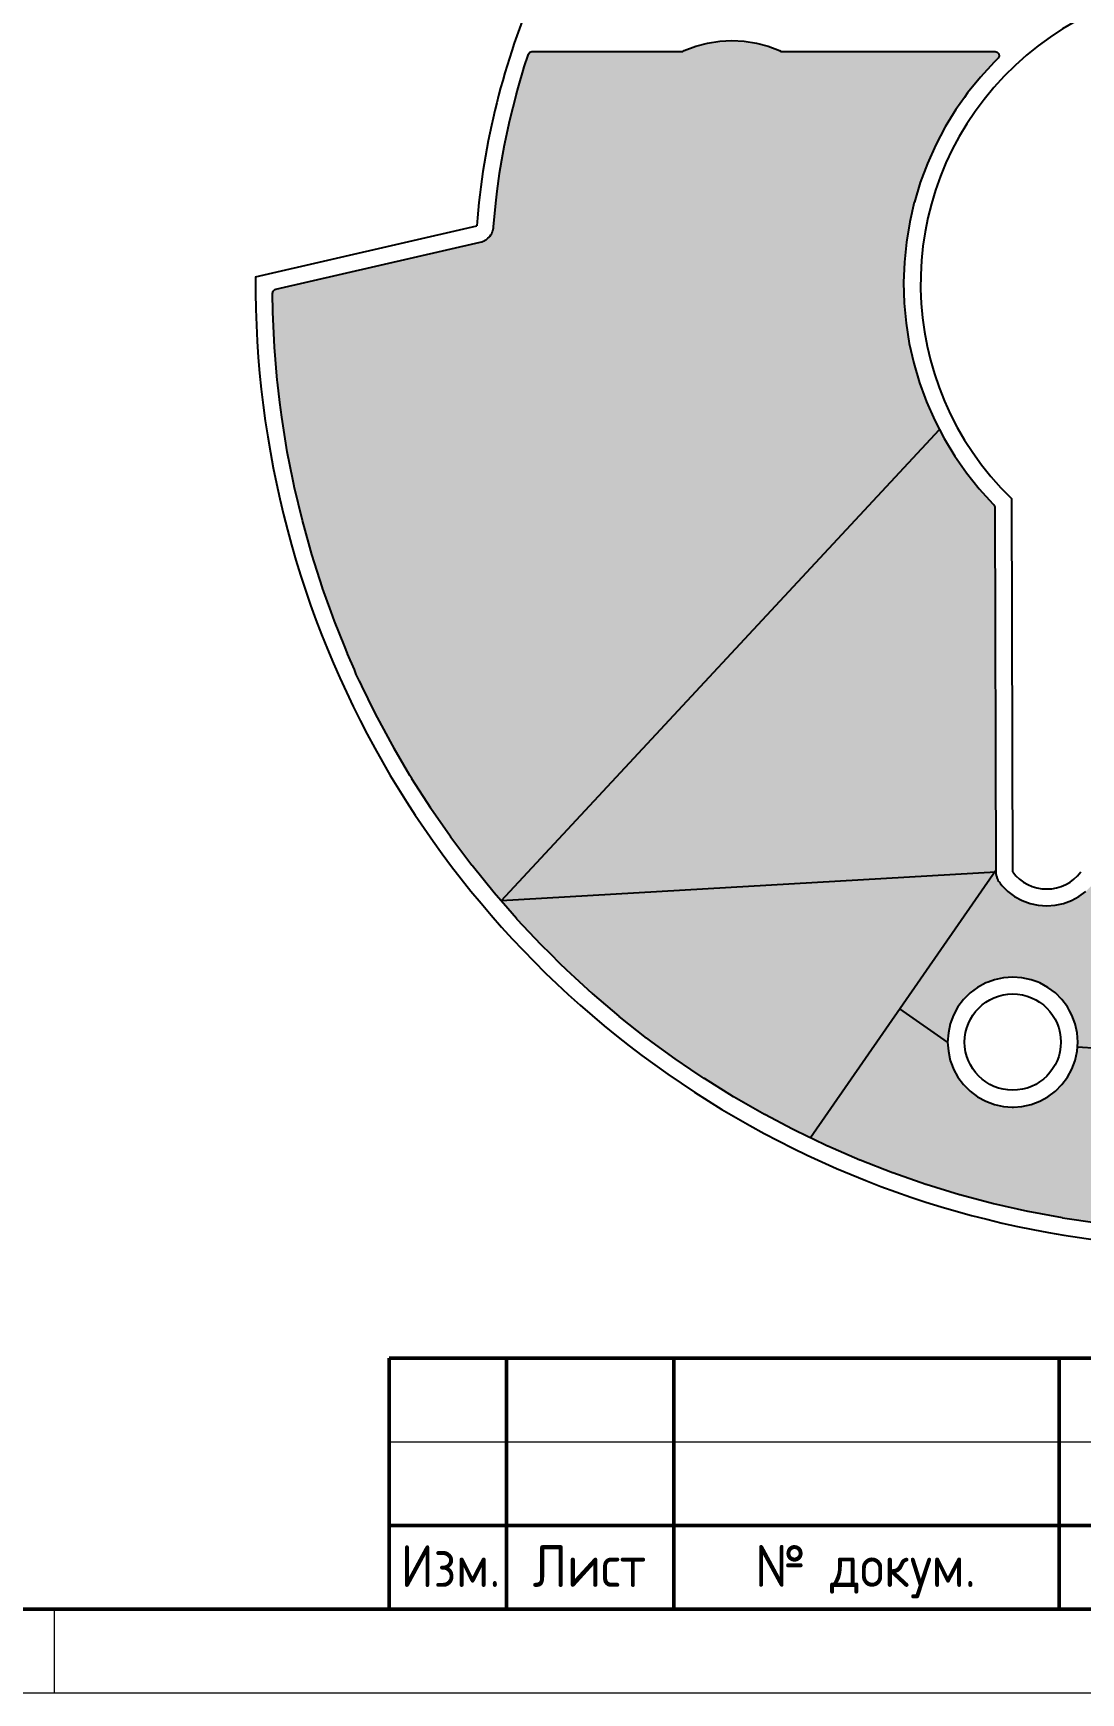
# Model space of a CAD drawing. Header units: millimetres. Extents: x -3894 to -3474, y -291 to 6.
# Drawn here: x -3685 to -3622.5, y -291 to -191.8 of the extents above; entities that cross this region are included whole.
import ezdxf

# ---------------------------------------------------------------- set-up
doc = ezdxf.new("R2010")
doc.units = ezdxf.units.MM
doc.layers.add('BLACK', color=7, linetype='Continuous')
doc.layers.add('ОСНОВНОЙ', color=7, linetype='Continuous', lineweight=25)
doc.styles.add('СПДС', font='isocpeur.ttf', dxfattribs={"width": 0.9})

msp = doc.modelspace()

# ---------------------------------------------------------------- hatches: boundary and pattern name
h = msp.add_hatch(color=256)
h.dxf.hatch_style = 1
h.paths.add_polyline_path([(-3627.582, -220.184), (-3627.589, -220.128), (-3627.658, -220.006), (-3627.716, -219.95), (-3628.534, -219.049), (-3628.534, -219.049), (-3629.292, -218.097), (-3629.292, -218.097), (-3629.987, -217.098), (-3629.987, -217.098), (-3630.617, -216.057), (-3630.898, -215.517), (-3657.075, -243.664), (-3627.537, -241.963), (-3627.527, -241.892), (-3627.524, -241.857)], flags=17)
h.paths.add_polyline_path([(-3630.898, -215.517), (-3631.178, -214.978), (-3631.669, -213.864), (-3631.669, -213.864), (-3631.755, -213.629), (-3632.087, -212.721), (-3632.431, -211.554), (-3632.699, -210.367), (-3632.89, -209.166), (-3633.003, -207.954), (-3633.038, -206.738), (-3632.995, -205.522), (-3632.873, -204.311), (-3632.873, -204.311), (-3632.674, -203.111), (-3632.674, -203.111), (-3632.399, -201.925), (-3632.047, -200.761), (-3631.621, -199.621), (-3631.123, -198.51), (-3631.123, -198.51), (-3630.555, -197.435), (-3629.918, -196.398), (-3629.407, -195.674), (-3629.216, -195.404), (-3629.216, -195.404), (-3628.452, -194.457), (-3628.452, -194.457), (-3627.628, -193.562), (-3627.406, -193.35), (-3627.39, -193.333), (-3627.332, -193.206), (-3627.352, -193.067), (-3627.443, -192.962), (-3627.577, -192.922), (-3640.352, -192.922), (-3640.44, -192.878), (-3641.124, -192.615), (-3641.832, -192.425), (-3642.555, -192.311), (-3643.287, -192.272), (-3644.019, -192.311), (-3644.743, -192.425), (-3645.45, -192.615), (-3646.134, -192.878), (-3646.222, -192.922), (-3655.203, -192.922), (-3655.23, -192.924), (-3655.359, -192.978), (-3655.438, -193.093), (-3655.707, -193.907), (-3655.71, -193.916), (-3656.054, -195.101), (-3656.157, -195.459), (-3656.16, -195.468), (-3656.549, -197.026), (-3656.551, -197.035), (-3656.883, -198.607), (-3656.885, -198.616), (-3656.962, -199.065), (-3657.158, -200.199), (-3657.159, -200.209), (-3657.303, -201.277), (-3657.373, -201.801), (-3657.374, -201.81), (-3657.527, -203.391), (-3657.528, -203.406), (-3657.532, -203.524), (-3657.574, -203.644), (-3657.578, -203.654), (-3657.615, -203.775), (-3657.687, -203.88), (-3657.692, -203.889), (-3657.76, -203.996), (-3657.856, -204.079), (-3657.864, -204.086), (-3657.957, -204.173), (-3658.071, -204.227), (-3658.081, -204.232), (-3658.193, -204.292), (-3658.318, -204.315), (-3658.328, -204.317), (-3670.531, -207.134), (-3670.581, -207.151), (-3670.685, -207.244), (-3670.723, -207.378), (-3670.71, -208.488), (-3670.71, -208.498), (-3670.609, -210.588), (-3670.608, -210.597), (-3670.44, -212.561), (-3670.429, -212.681), (-3670.428, -212.69), (-3670.28, -213.889), (-3670.172, -214.767), (-3670.171, -214.776), (-3669.838, -216.842), (-3669.836, -216.851), (-3669.508, -218.493), (-3669.427, -218.903), (-3669.425, -218.912), (-3668.939, -220.947), (-3668.937, -220.956), (-3668.557, -222.323), (-3668.377, -222.971), (-3668.374, -222.98), (-3667.739, -224.974), (-3667.736, -224.983), (-3667.226, -226.399), (-3667.027, -226.951), (-3667.024, -226.96), (-3666.429, -228.438), (-3666.243, -228.901), (-3666.239, -228.909), (-3665.817, -229.854), (-3665.729, -230.145), (-3665.539, -230.501), (-3665.517, -230.528), (-3665.387, -230.82), (-3665.383, -230.828), (-3664.622, -232.375), (-3664.46, -232.706), (-3664.455, -232.714), (-3663.564, -234.368), (-3663.463, -234.556), (-3663.459, -234.564), (-3662.513, -236.174), (-3662.399, -236.368), (-3662.394, -236.376), (-3661.268, -238.14), (-3661.263, -238.147), (-3660.109, -239.814), (-3660.072, -239.868), (-3660.067, -239.875), (-3658.813, -241.55), (-3658.808, -241.557), (-3657.492, -243.185), (-3657.487, -243.192), (-3657.075, -243.664)])
h = msp.add_hatch(color=256)
h.dxf.hatch_style = 1
h.paths.add_polyline_path([(-3627.601, -241.966), (-3657.075, -243.664), (-3656.664, -244.135), (-3656.156, -244.719), (-3656.112, -244.769), (-3656.106, -244.776), (-3654.674, -246.301), (-3654.667, -246.308), (-3654.128, -246.841), (-3653.538, -247.425), (-3653.179, -247.779), (-3653.173, -247.785), (-3652.656, -248.259), (-3651.631, -249.2), (-3651.624, -249.206), (-3650.032, -250.563), (-3650.024, -250.569), (-3648.382, -251.865), (-3648.375, -251.871), (-3648.055, -252.104), (-3646.686, -253.106), (-3646.678, -253.111), (-3645.751, -253.737), (-3645.059, -254.205), (-3644.945, -254.282), (-3644.937, -254.287), (-3643.194, -255.372), (-3643.161, -255.393), (-3643.153, -255.398), (-3642.189, -255.949), (-3641.337, -256.437), (-3641.329, -256.441), (-3639.672, -257.31), (-3639.476, -257.413), (-3639.467, -257.417), (-3638.603, -257.829)])
h = msp.add_hatch(color=256)
h.dxf.hatch_style = 1
h.paths.add_polyline_path([(-3621.085, -243.409), (-3621.183, -243.262), (-3621.249, -243.163), (-3621.362, -242.89), (-3621.37, -242.85), (-3621.371, -242.846), (-3621.438, -242.723), (-3621.561, -242.656), (-3621.7, -242.666), (-3621.815, -242.752), (-3622.168, -243.105), (-3622.573, -243.408), (-3623.018, -243.65), (-3623.492, -243.827), (-3623.986, -243.934), (-3624.491, -243.97), (-3624.996, -243.934), (-3625.49, -243.827), (-3625.965, -243.65), (-3626.409, -243.408), (-3626.814, -243.105), (-3627.172, -242.747), (-3627.27, -242.617), (-3627.293, -242.59), (-3627.322, -242.561), (-3627.352, -242.511), (-3627.368, -242.486), (-3627.403, -242.44), (-3627.418, -242.401), (-3627.434, -242.369), (-3627.455, -242.333), (-3627.47, -242.277), (-3627.479, -242.249), (-3627.501, -242.195), (-3627.506, -242.154), (-3627.513, -242.119), (-3627.524, -242.079), (-3627.524, -242.079), (-3627.524, -242.02), (-3627.526, -241.991), (-3627.529, -241.962), (-3627.601, -241.966), (-3633.26, -250.126), (-3630.408, -252.104), (-3630.368, -251.552), (-3630.25, -251.01), (-3630.057, -250.491), (-3630.057, -250.491), (-3629.791, -250.004), (-3629.459, -249.561), (-3629.067, -249.169), (-3628.623, -248.837), (-3628.137, -248.571), (-3627.991, -248.517), (-3627.618, -248.377), (-3627.076, -248.259), (-3626.523, -248.22), (-3625.97, -248.259), (-3625.429, -248.377), (-3625.429, -248.377), (-3625.011, -248.533), (-3624.909, -248.571), (-3624.909, -248.571), (-3624.423, -248.837), (-3623.979, -249.169), (-3623.587, -249.561), (-3623.255, -250.004), (-3623.125, -250.242), (-3622.99, -250.491), (-3622.796, -251.01), (-3622.678, -251.552), (-3622.639, -252.104), (-3622.658, -252.381), (-3619.39, -252.616), (-3619.165, -252.343), (-3618.665, -251.842), (-3618.118, -251.394), (-3617.53, -251), (-3616.906, -250.667), (-3616.906, -250.667), (-3616.252, -250.396), (-3615.744, -250.242), (-3615.575, -250.191), (-3615.575, -250.191), (-3615.575, -250.191), (-3615.547, -250.185), (-3615.492, -250.168), (-3615.386, -250.076), (-3615.347, -249.942), (-3615.347, -247.633), (-3615.37, -247.53), (-3615.461, -247.425), (-3615.595, -247.385), (-3616.635, -247.385), (-3616.925, -247.328), (-3617.198, -247.215), (-3617.444, -247.05), (-3617.444, -247.05), (-3617.653, -246.841), (-3618.462, -246.032)])
h = msp.add_hatch(color=256)
h.dxf.hatch_style = 1
h.paths.add_polyline_path([(-3621.024, -256.831), (-3620.955, -256.127), (-3620.817, -255.433), (-3620.611, -254.756), (-3620.341, -254.102), (-3620.341, -254.102), (-3620.007, -253.478), (-3619.614, -252.89), (-3619.39, -252.616), (-3622.658, -252.381), (-3622.678, -252.657), (-3622.796, -253.199), (-3622.99, -253.718), (-3623.255, -254.205), (-3623.587, -254.648), (-3623.979, -255.04), (-3624.423, -255.372), (-3624.909, -255.638), (-3625.429, -255.832), (-3625.97, -255.949), (-3626.486, -255.986), (-3626.523, -255.989), (-3626.563, -255.986), (-3627.076, -255.949), (-3627.618, -255.832), (-3628.137, -255.638), (-3628.623, -255.372), (-3629.067, -255.04), (-3629.459, -254.648), (-3629.791, -254.205), (-3630.057, -253.718), (-3630.139, -253.496), (-3630.25, -253.199), (-3630.27, -253.109), (-3630.368, -252.657), (-3630.408, -252.104), (-3633.26, -250.126), (-3638.603, -257.829), (-3637.739, -258.242), (-3637.579, -258.318), (-3637.571, -258.322), (-3635.651, -259.153), (-3635.642, -259.157), (-3633.693, -259.916), (-3633.684, -259.919), (-3631.707, -260.605), (-3631.699, -260.608), (-3629.698, -261.221), (-3629.689, -261.223), (-3627.667, -261.761), (-3627.658, -261.763), (-3625.618, -262.225), (-3625.609, -262.227), (-3623.552, -262.613), (-3623.543, -262.615), (-3621.474, -262.925), (-3621.465, -262.926), (-3619.386, -263.158), (-3619.376, -263.159), (-3618.528, -263.222), (-3618.467, -263.219), (-3618.342, -263.158), (-3618.269, -263.038), (-3618.273, -262.899), (-3618.352, -262.783), (-3618.665, -262.526), (-3619.165, -262.026), (-3619.614, -261.479), (-3620.007, -260.891), (-3620.341, -260.267), (-3620.341, -260.267), (-3620.611, -259.613), (-3620.817, -258.936), (-3620.955, -258.242), (-3621.024, -257.538)])

# ---------------------------------------------------------------- linework, layer by layer
for p, q in [((-3657.075, -243.664), (-3630.898, -215.517)), ((-3627.524, -241.857), (-3638.603, -257.829)), ((-3627.529, -241.962), (-3657.075, -243.664)), ((-3630.408, -252.104), (-3633.26, -250.126)), ((-3622.658, -252.381), (-3619.39, -252.616))]:
    msp.add_line(p, q)
at = {"color": 7, "linetype": 'Continuous', "lineweight": 50}
for p, q in [((-3663.756, -270.979), (-3663.756, -285.979)), ((-3663.756, -270.979), (-3478.756, -270.979)), ((-3656.756, -270.979), (-3656.756, -285.979)), ((-3646.756, -270.979), (-3646.756, -285.979)), ((-3623.756, -285.979), (-3623.756, -270.979)), ((-3663.756, -280.979), (-3598.756, -280.979)), ((-3873.756, -285.979), (-3478.756, -285.979))]:
    msp.add_line(p, q, dxfattribs=at)
at = {"color": 7, "linetype": 'Continuous', "lineweight": 18}
for p, q in [((-3663.756, -275.979), (-3598.756, -275.979)), ((-3893.756, -290.979), (-3473.756, -290.979))]:
    msp.add_line(p, q, dxfattribs=at)
at = {"layer": 'BLACK', "linetype": 'Continuous'}
for p, q in [((-3644.743, -192.425), (-3644.019, -192.311)), ((-3644.019, -192.311), (-3643.287, -192.272)), ((-3643.287, -192.272), (-3642.555, -192.311)), ((-3642.555, -192.311), (-3641.832, -192.425)), ((-3655.707, -193.907), (-3655.438, -193.093)), ((-3655.438, -193.093), (-3655.359, -192.978)), ((-3655.359, -192.978), (-3655.23, -192.924)), ((-3655.23, -192.924), (-3655.203, -192.922)), ((-3655.203, -192.922), (-3646.222, -192.922)), ((-3646.222, -192.922), (-3646.134, -192.878)), ((-3646.134, -192.878), (-3645.45, -192.615)), ((-3645.45, -192.615), (-3644.743, -192.425)), ((-3641.832, -192.425), (-3641.124, -192.615)), ((-3641.124, -192.615), (-3640.44, -192.878)), ((-3640.44, -192.878), (-3640.352, -192.922)), ((-3640.352, -192.922), (-3627.577, -192.922)), ((-3627.577, -192.922), (-3627.443, -192.962)), ((-3627.443, -192.962), (-3627.352, -193.067)), ((-3627.332, -193.206), (-3627.39, -193.333)), ((-3627.352, -193.067), (-3627.332, -193.206)), ((-3656.054, -195.101), (-3655.71, -193.916)), ((-3655.71, -193.916), (-3655.707, -193.907)), ((-3627.628, -193.562), (-3628.452, -194.457)), ((-3627.406, -193.35), (-3627.628, -193.562)), ((-3627.628, -193.562), (-3627.628, -193.562)), ((-3627.39, -193.333), (-3627.406, -193.35)), ((-3656.157, -195.459), (-3656.054, -195.101)), ((-3628.452, -194.457), (-3629.216, -195.404)), ((-3628.452, -194.457), (-3628.452, -194.457)), ((-3656.549, -197.026), (-3656.16, -195.468)), ((-3656.16, -195.468), (-3656.157, -195.459)), ((-3629.407, -195.674), (-3629.918, -196.398)), ((-3629.216, -195.404), (-3629.407, -195.674)), ((-3629.216, -195.404), (-3629.216, -195.404)), ((-3629.216, -195.404), (-3629.216, -195.404)), ((-3656.883, -198.607), (-3656.551, -197.035)), ((-3656.551, -197.035), (-3656.549, -197.026)), ((-3629.918, -196.398), (-3630.555, -197.435)), ((-3630.555, -197.435), (-3631.123, -198.51)), ((-3630.555, -197.435), (-3630.555, -197.435)), ((-3657.158, -200.199), (-3656.962, -199.065)), ((-3656.962, -199.065), (-3656.885, -198.616)), ((-3656.885, -198.616), (-3656.883, -198.607)), ((-3631.123, -198.51), (-3631.621, -199.621)), ((-3631.123, -198.51), (-3631.123, -198.51)), ((-3657.303, -201.277), (-3657.159, -200.209)), ((-3657.159, -200.209), (-3657.158, -200.199)), ((-3631.621, -199.621), (-3632.047, -200.761)), ((-3631.621, -199.621), (-3631.621, -199.621)), ((-3632.047, -200.761), (-3632.398, -201.925)), ((-3657.527, -203.391), (-3657.374, -201.81)), ((-3657.374, -201.81), (-3657.373, -201.801)), ((-3657.373, -201.801), (-3657.303, -201.277)), ((-3632.399, -201.925), (-3632.674, -203.111)), ((-3632.398, -201.925), (-3632.399, -201.925)), ((-3632.674, -203.111), (-3632.873, -204.311)), ((-3632.674, -203.111), (-3632.674, -203.111)), ((-3671.735, -206.384), (-3658.527, -203.336)), ((-3658.174, -204.281), (-3658.081, -204.232)), ((-3658.081, -204.232), (-3658.071, -204.227)), ((-3658.071, -204.227), (-3657.977, -204.182)), ((-3657.977, -204.182), (-3657.963, -204.173)), ((-3657.977, -204.182), (-3657.977, -204.182)), ((-3657.963, -204.173), (-3657.954, -204.167)), ((-3657.963, -204.173), (-3657.963, -204.173)), ((-3657.954, -204.167), (-3657.941, -204.158)), ((-3657.954, -204.167), (-3657.954, -204.167)), ((-3657.941, -204.158), (-3657.864, -204.086)), ((-3657.941, -204.158), (-3657.941, -204.158)), ((-3657.941, -204.158), (-3657.941, -204.158)), ((-3657.864, -204.086), (-3657.856, -204.079)), ((-3657.856, -204.079), (-3657.776, -204.011)), ((-3657.776, -204.011), (-3657.766, -203.999)), ((-3657.776, -204.011), (-3657.776, -204.011)), ((-3657.766, -203.999), (-3657.765, -203.999)), ((-3657.765, -203.999), (-3657.758, -203.991)), ((-3657.758, -203.99), (-3657.748, -203.978)), ((-3657.758, -203.991), (-3657.758, -203.99)), ((-3657.748, -203.978), (-3657.692, -203.889)), ((-3657.748, -203.978), (-3657.748, -203.978)), ((-3657.692, -203.889), (-3657.687, -203.88)), ((-3657.687, -203.88), (-3657.627, -203.793)), ((-3657.627, -203.793), (-3657.62, -203.779)), ((-3657.627, -203.793), (-3657.627, -203.793)), ((-3657.62, -203.779), (-3657.615, -203.769)), ((-3657.62, -203.779), (-3657.62, -203.779)), ((-3657.615, -203.769), (-3657.608, -203.754)), ((-3657.615, -203.769), (-3657.615, -203.769)), ((-3657.608, -203.754), (-3657.578, -203.654)), ((-3657.608, -203.754), (-3657.608, -203.754)), ((-3657.578, -203.654), (-3657.574, -203.644)), ((-3657.574, -203.644), (-3657.539, -203.545)), ((-3657.539, -203.545), (-3657.536, -203.529)), ((-3657.539, -203.545), (-3657.539, -203.545)), ((-3657.536, -203.529), (-3657.534, -203.518)), ((-3657.536, -203.529), (-3657.536, -203.529)), ((-3657.534, -203.518), (-3657.531, -203.502)), ((-3657.534, -203.518), (-3657.534, -203.518)), ((-3657.531, -203.502), (-3657.528, -203.406)), ((-3657.531, -203.502), (-3657.531, -203.502)), ((-3657.531, -203.502), (-3657.531, -203.502)), ((-3657.528, -203.406), (-3657.527, -203.391)), ((-3670.531, -207.134), (-3658.328, -204.317)), ((-3658.328, -204.317), (-3658.318, -204.315)), ((-3658.318, -204.315), (-3658.215, -204.296)), ((-3658.215, -204.296), (-3658.199, -204.291)), ((-3658.215, -204.296), (-3658.215, -204.296)), ((-3658.199, -204.291), (-3658.189, -204.287)), ((-3658.199, -204.291), (-3658.199, -204.291)), ((-3658.189, -204.287), (-3658.174, -204.281)), ((-3658.189, -204.287), (-3658.189, -204.287)), ((-3658.174, -204.281), (-3658.174, -204.281)), ((-3632.873, -204.311), (-3632.995, -205.522)), ((-3632.873, -204.311), (-3632.873, -204.311)), ((-3632.995, -205.522), (-3633.038, -206.738)), ((-3670.685, -207.244), (-3670.581, -207.151)), ((-3670.581, -207.151), (-3670.531, -207.134)), ((-3633.038, -206.738), (-3633.003, -207.954)), ((-3670.723, -207.378), (-3670.685, -207.244)), ((-3670.71, -208.488), (-3670.723, -207.378)), ((-3633.003, -207.954), (-3632.89, -209.165)), ((-3670.71, -208.498), (-3670.71, -208.488)), ((-3670.609, -210.588), (-3670.71, -208.498)), ((-3632.89, -209.165), (-3632.89, -209.166)), ((-3632.89, -209.166), (-3632.699, -210.367)), ((-3670.608, -210.597), (-3670.609, -210.588)), ((-3670.44, -212.561), (-3670.608, -210.597)), ((-3632.699, -210.367), (-3632.699, -210.367)), ((-3632.699, -210.367), (-3632.431, -211.554)), ((-3632.431, -211.554), (-3632.087, -212.721)), ((-3670.429, -212.681), (-3670.44, -212.561)), ((-3670.428, -212.69), (-3670.429, -212.681)), ((-3670.28, -213.889), (-3670.428, -212.69)), ((-3632.087, -212.721), (-3631.755, -213.629)), ((-3670.172, -214.767), (-3670.28, -213.889)), ((-3631.755, -213.629), (-3631.669, -213.864)), ((-3631.669, -213.864), (-3631.669, -213.864)), ((-3631.669, -213.864), (-3631.178, -214.978)), ((-3670.171, -214.776), (-3670.172, -214.767)), ((-3669.838, -216.842), (-3670.171, -214.776)), ((-3631.178, -214.978), (-3630.617, -216.057)), ((-3630.617, -216.057), (-3629.987, -217.098)), ((-3669.836, -216.851), (-3669.838, -216.842)), ((-3669.508, -218.493), (-3669.836, -216.851)), ((-3629.987, -217.098), (-3629.987, -217.098)), ((-3629.987, -217.098), (-3629.292, -218.097)), ((-3629.292, -218.097), (-3629.292, -218.097)), ((-3629.292, -218.097), (-3628.534, -219.049)), ((-3669.427, -218.903), (-3669.508, -218.493)), ((-3669.425, -218.912), (-3669.427, -218.903)), ((-3668.939, -220.947), (-3669.425, -218.912)), ((-3628.534, -219.049), (-3628.534, -219.049)), ((-3628.534, -219.049), (-3628.534, -219.049)), ((-3628.534, -219.049), (-3627.716, -219.95)), ((-3627.716, -219.95), (-3627.716, -219.95)), ((-3627.716, -219.95), (-3627.658, -220.006)), ((-3627.658, -220.006), (-3627.589, -220.128)), ((-3626.523, -241.944), (-3626.583, -219.654)), ((-3668.937, -220.956), (-3668.939, -220.947)), ((-3668.557, -222.323), (-3668.937, -220.956)), ((-3627.589, -220.128), (-3627.582, -220.184)), ((-3627.582, -220.184), (-3627.524, -241.857)), ((-3668.377, -222.971), (-3668.557, -222.323)), ((-3668.374, -222.98), (-3668.377, -222.971)), ((-3667.739, -224.974), (-3668.374, -222.98)), ((-3667.736, -224.983), (-3667.739, -224.974)), ((-3667.226, -226.399), (-3667.736, -224.983)), ((-3667.027, -226.951), (-3667.226, -226.399)), ((-3667.024, -226.96), (-3667.027, -226.951)), ((-3666.429, -228.438), (-3667.024, -226.96)), ((-3666.243, -228.901), (-3666.429, -228.438)), ((-3666.239, -228.909), (-3666.243, -228.901)), ((-3665.817, -229.854), (-3666.239, -228.909)), ((-3665.729, -230.145), (-3665.817, -229.854)), ((-3665.539, -230.501), (-3665.729, -230.145)), ((-3665.517, -230.528), (-3665.539, -230.501)), ((-3665.387, -230.82), (-3665.517, -230.528)), ((-3665.383, -230.828), (-3665.387, -230.82)), ((-3664.622, -232.375), (-3665.383, -230.828)), ((-3664.46, -232.706), (-3664.622, -232.375)), ((-3664.455, -232.714), (-3664.46, -232.706)), ((-3663.564, -234.368), (-3664.455, -232.714)), ((-3663.463, -234.556), (-3663.564, -234.368)), ((-3663.459, -234.564), (-3663.463, -234.556)), ((-3662.513, -236.174), (-3663.459, -234.564)), ((-3662.399, -236.368), (-3662.513, -236.174)), ((-3662.394, -236.376), (-3662.399, -236.368)), ((-3661.268, -238.14), (-3662.394, -236.376)), ((-3661.263, -238.147), (-3661.268, -238.14)), ((-3660.109, -239.814), (-3661.263, -238.147)), ((-3660.072, -239.868), (-3660.109, -239.814)), ((-3660.067, -239.875), (-3660.072, -239.868)), ((-3658.813, -241.55), (-3660.067, -239.875)), ((-3658.808, -241.557), (-3658.813, -241.55)), ((-3657.492, -243.185), (-3658.808, -241.557)), ((-3627.527, -241.892), (-3627.533, -241.933)), ((-3627.524, -241.857), (-3627.527, -241.892)), ((-3627.533, -241.933), (-3627.526, -241.991)), ((-3627.526, -241.991), (-3627.524, -242.02)), ((-3627.524, -242.02), (-3627.524, -242.079)), ((-3627.524, -242.079), (-3627.524, -242.079)), ((-3627.524, -242.079), (-3627.513, -242.119)), ((-3627.513, -242.119), (-3627.506, -242.154)), ((-3627.506, -242.154), (-3627.501, -242.195)), ((-3627.501, -242.195), (-3627.501, -242.195)), ((-3627.501, -242.195), (-3627.479, -242.249)), ((-3627.479, -242.249), (-3627.47, -242.277)), ((-3627.47, -242.277), (-3627.455, -242.333)), ((-3627.455, -242.333), (-3627.434, -242.369)), ((-3627.434, -242.369), (-3627.418, -242.401)), ((-3627.418, -242.401), (-3627.403, -242.44)), ((-3627.403, -242.44), (-3627.368, -242.486)), ((-3627.368, -242.486), (-3627.352, -242.511)), ((-3627.352, -242.511), (-3627.322, -242.561)), ((-3627.322, -242.561), (-3627.322, -242.561)), ((-3627.322, -242.561), (-3627.293, -242.59)), ((-3627.293, -242.59), (-3627.27, -242.617)), ((-3627.27, -242.617), (-3627.172, -242.747)), ((-3627.172, -242.747), (-3627.172, -242.747)), ((-3627.172, -242.747), (-3626.814, -243.105)), ((-3657.487, -243.192), (-3657.492, -243.185)), ((-3656.664, -244.135), (-3657.487, -243.192)), ((-3626.814, -243.105), (-3626.409, -243.408)), ((-3626.409, -243.408), (-3625.965, -243.65)), ((-3625.965, -243.65), (-3625.49, -243.827)), ((-3625.49, -243.827), (-3625.49, -243.827)), ((-3625.49, -243.827), (-3625.49, -243.827)), ((-3625.49, -243.827), (-3624.996, -243.934)), ((-3623.986, -243.934), (-3623.492, -243.827)), ((-3623.492, -243.827), (-3623.018, -243.65)), ((-3623.018, -243.65), (-3622.573, -243.408)), ((-3622.573, -243.408), (-3622.168, -243.105)), ((-3656.156, -244.719), (-3656.664, -244.135)), ((-3656.112, -244.769), (-3656.156, -244.719)), ((-3656.106, -244.776), (-3656.112, -244.769)), ((-3654.674, -246.301), (-3656.106, -244.776)), ((-3624.996, -243.934), (-3624.491, -243.97)), ((-3624.491, -243.97), (-3623.986, -243.934)), ((-3654.667, -246.308), (-3654.674, -246.301)), ((-3654.128, -246.841), (-3654.667, -246.308)), ((-3653.538, -247.425), (-3654.128, -246.841)), ((-3653.179, -247.779), (-3653.538, -247.425)), ((-3653.173, -247.785), (-3653.179, -247.779)), ((-3652.656, -248.259), (-3653.173, -247.785)), ((-3651.631, -249.2), (-3652.656, -248.259)), ((-3628.623, -248.837), (-3629.067, -249.169)), ((-3628.137, -248.571), (-3628.623, -248.837)), ((-3628.623, -248.837), (-3628.623, -248.837)), ((-3627.991, -248.517), (-3628.137, -248.571)), ((-3627.618, -248.377), (-3627.991, -248.517)), ((-3627.076, -248.259), (-3627.618, -248.377)), ((-3627.618, -248.377), (-3627.618, -248.377)), ((-3627.618, -248.377), (-3627.618, -248.377)), ((-3626.523, -248.22), (-3627.076, -248.259)), ((-3627.076, -248.259), (-3627.076, -248.259)), ((-3625.97, -248.259), (-3626.523, -248.22)), ((-3626.523, -248.22), (-3626.523, -248.22)), ((-3625.429, -248.377), (-3625.97, -248.259)), ((-3625.97, -248.259), (-3625.97, -248.259)), ((-3625.011, -248.533), (-3625.429, -248.377)), ((-3625.429, -248.377), (-3625.429, -248.377)), ((-3625.429, -248.377), (-3625.429, -248.377)), ((-3624.909, -248.571), (-3625.011, -248.533)), ((-3624.423, -248.837), (-3624.909, -248.571)), ((-3624.909, -248.571), (-3624.909, -248.571)), ((-3624.423, -248.837), (-3624.423, -248.837)), ((-3623.979, -249.169), (-3624.423, -248.837)), ((-3651.624, -249.206), (-3651.631, -249.2)), ((-3650.032, -250.563), (-3651.624, -249.206)), ((-3629.459, -249.561), (-3629.791, -250.004)), ((-3629.067, -249.169), (-3629.459, -249.561)), ((-3629.459, -249.561), (-3629.459, -249.561)), ((-3629.067, -249.169), (-3629.067, -249.169)), ((-3623.587, -249.561), (-3623.979, -249.169)), ((-3623.979, -249.169), (-3623.979, -249.169)), ((-3623.255, -250.004), (-3623.587, -249.561)), ((-3623.587, -249.561), (-3623.587, -249.561)), ((-3650.024, -250.569), (-3650.032, -250.563)), ((-3648.382, -251.865), (-3650.024, -250.569)), ((-3630.057, -250.491), (-3630.25, -251.01)), ((-3629.791, -250.004), (-3630.057, -250.491)), ((-3630.057, -250.491), (-3630.057, -250.491)), ((-3629.791, -250.004), (-3629.791, -250.004)), ((-3623.125, -250.242), (-3623.255, -250.004)), ((-3623.255, -250.004), (-3623.255, -250.004)), ((-3622.99, -250.491), (-3623.125, -250.242)), ((-3622.796, -251.01), (-3622.99, -250.491)), ((-3630.368, -251.552), (-3630.408, -252.104)), ((-3630.25, -251.01), (-3630.368, -251.552)), ((-3630.368, -251.552), (-3630.368, -251.552)), ((-3630.25, -251.01), (-3630.25, -251.01)), ((-3630.25, -251.01), (-3630.25, -251.01)), ((-3622.678, -251.552), (-3622.796, -251.01)), ((-3622.639, -252.104), (-3622.678, -251.552)), ((-3648.375, -251.871), (-3648.382, -251.865)), ((-3648.055, -252.104), (-3648.375, -251.871)), ((-3646.686, -253.106), (-3648.055, -252.104)), ((-3630.408, -252.104), (-3630.368, -252.657)), ((-3630.408, -252.104), (-3630.408, -252.104)), ((-3630.368, -252.657), (-3630.368, -252.657)), ((-3630.368, -252.657), (-3630.27, -253.109)), ((-3622.796, -253.199), (-3622.678, -252.657)), ((-3622.678, -252.657), (-3622.639, -252.104)), ((-3646.678, -253.111), (-3646.686, -253.106)), ((-3645.751, -253.737), (-3646.678, -253.111)), ((-3645.059, -254.205), (-3645.751, -253.737)), ((-3630.27, -253.109), (-3630.25, -253.199)), ((-3630.25, -253.199), (-3630.139, -253.496)), ((-3630.139, -253.496), (-3630.057, -253.718)), ((-3630.057, -253.718), (-3629.791, -254.205)), ((-3623.255, -254.205), (-3622.99, -253.718)), ((-3622.99, -253.718), (-3622.796, -253.199)), ((-3644.945, -254.282), (-3645.059, -254.205)), ((-3644.937, -254.287), (-3644.945, -254.282)), ((-3643.194, -255.372), (-3644.937, -254.287)), ((-3629.791, -254.205), (-3629.791, -254.205)), ((-3629.791, -254.205), (-3629.459, -254.648)), ((-3629.459, -254.648), (-3629.459, -254.648)), ((-3629.459, -254.648), (-3629.067, -255.04)), ((-3623.979, -255.04), (-3623.587, -254.648)), ((-3623.587, -254.648), (-3623.255, -254.205)), ((-3643.161, -255.393), (-3643.194, -255.372)), ((-3643.153, -255.398), (-3643.161, -255.393)), ((-3642.189, -255.949), (-3643.153, -255.398)), ((-3629.067, -255.04), (-3629.067, -255.04)), ((-3629.067, -255.04), (-3628.623, -255.372)), ((-3628.623, -255.372), (-3628.623, -255.372)), ((-3628.623, -255.372), (-3628.137, -255.638)), ((-3628.137, -255.638), (-3628.137, -255.638)), ((-3628.137, -255.638), (-3628.137, -255.638)), ((-3628.137, -255.638), (-3628.137, -255.638)), ((-3628.137, -255.638), (-3627.618, -255.832)), ((-3625.429, -255.832), (-3624.909, -255.638)), ((-3624.909, -255.638), (-3624.423, -255.372)), ((-3624.423, -255.372), (-3623.979, -255.04)), ((-3641.337, -256.437), (-3642.189, -255.949)), ((-3641.329, -256.441), (-3641.337, -256.437)), ((-3639.672, -257.31), (-3641.329, -256.441)), ((-3627.618, -255.832), (-3627.076, -255.949)), ((-3627.076, -255.949), (-3626.563, -255.986)), ((-3626.563, -255.986), (-3626.523, -255.989)), ((-3626.523, -255.989), (-3626.486, -255.986)), ((-3626.523, -255.989), (-3626.523, -255.989)), ((-3626.523, -255.989), (-3626.523, -255.989)), ((-3626.486, -255.986), (-3625.97, -255.949)), ((-3625.97, -255.949), (-3625.429, -255.832)), ((-3639.476, -257.413), (-3639.672, -257.31)), ((-3639.467, -257.417), (-3639.476, -257.413)), ((-3637.739, -258.242), (-3639.467, -257.417)), ((-3637.579, -258.318), (-3637.739, -258.242)), ((-3637.571, -258.322), (-3637.579, -258.318)), ((-3635.651, -259.153), (-3637.571, -258.322)), ((-3635.642, -259.157), (-3635.651, -259.153)), ((-3633.693, -259.916), (-3635.642, -259.157)), ((-3633.684, -259.919), (-3633.693, -259.916)), ((-3631.707, -260.605), (-3633.684, -259.919)), ((-3631.699, -260.608), (-3631.707, -260.605)), ((-3629.698, -261.221), (-3631.699, -260.608)), ((-3629.689, -261.223), (-3629.698, -261.221)), ((-3627.667, -261.761), (-3629.689, -261.223)), ((-3627.658, -261.763), (-3627.667, -261.761)), ((-3625.618, -262.225), (-3627.658, -261.763)), ((-3625.609, -262.227), (-3625.618, -262.225)), ((-3623.552, -262.613), (-3625.609, -262.227)), ((-3623.543, -262.615), (-3623.552, -262.613)), ((-3621.474, -262.925), (-3623.543, -262.615))]:
    msp.add_line(p, q, dxfattribs=at)
at = {"layer": 'BLACK'}
msp.add_circle((-3626.523, -252.104), 2.874, dxfattribs=at)
for centre, radius, start, end in [((-3614.134, -206.801), 44.528, 156.39367, 175.53641), ((-3614.134, -206.801), 17.893, 316.64767, 225.91555), ((-3614.134, -206.801), 57.603, 179.58562, 0.41356), ((-3624.491, -240.42), 2.54, 216.8699, 323.1301)]:
    msp.add_arc(centre, radius, start, end, dxfattribs=at)
at = {"layer": 'ОСНОВНОЙ', "linetype": 'Continuous', "lineweight": 18}
for p, q in [((-3478.756, -285.979), (-3873.756, -285.979)), ((-3683.756, -285.979), (-3683.756, -290.979)), ((-3676.256, -285.98), (-3676.256, -285.978))]:
    msp.add_line(p, q, dxfattribs=at)

# ---------------------------------------------------------------- texts
at = {"color": 7, "linetype": 'Continuous', "lineweight": 0, "char_height": 2.5, "attachment_point": 2, "style": 'СПДС'}
for s, insert in [('Изм.', (-3660.092, -282.154)), ('Лист', (-3651.802, -282.154)), ('№ докум.', (-3635.314, -282.154))]:
    msp.add_mtext(s, dxfattribs=dict(at, insert=insert))

doc.saveas('drawing.dxf')
